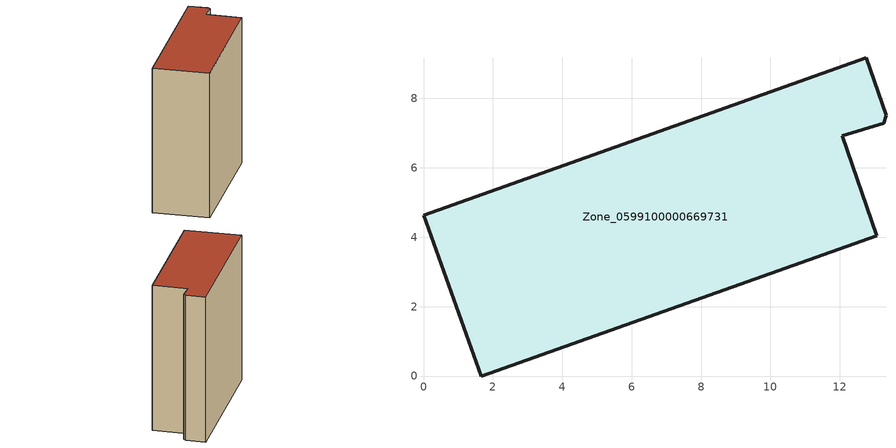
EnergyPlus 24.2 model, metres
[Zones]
Zone_0599100000669731
 floor ground (C_G): 13.06,4.04 1.66,0 0,4.63 12.77,9.17 13.33,7.51 13.26,7.29 12.07,6.93 z0
 wall outside (C_F): 12.77,9.17 0,4.63 1.66,0 13.06,4.04 12.07,6.93 13.26,7.29 13.33,7.51 12.77,9.17 z0:13.21
 roof outside (C_R): 13.33,7.51 12.77,9.17 0,4.63 1.66,0 13.06,4.04 12.07,6.93 13.26,7.29 z13.21
[BUILDING]
Pand.0599100000669731: North Axis=0; Terrain=City; Loads Convergence Tolerance Value=0.04; Temperature Convergence Tolerance Value=0.4; Solar Distribution=FullExterior; Maximum Number of Warmup Days=25; Minimum Number of Warmup Days=1
[Site:Location]
Rotterdam.The.Hague.AP_ZH_NLD Design_Conditions: Latitude=51.96; Longitude=4.45; Time Zone=1; Elevation=-4.5
[SITE:GROUNDTEMPERATURE:BUILDINGSURFACE]
18, 18, 18, 18, 18, 18, 18, 18, 18, 18, 18, 18
[MATERIAL] Thermal Absorptance=0.9; Solar Absorptance=0.7; Visible Absorptance=0.7
Name | Roughness | Thickness | Conductivity | Density | Specific Heat
G.TI.1946 | MediumSmooth | 0.15 | 1 | 540 | 1210
F.TI.1946 | Rough | 0.3 | 0.857143 | 1920 | 840
R.TI.1946 | MediumRough | 0.2 | 0.1 | 1500 | 1000
[CONSTRUCTION]
C_G: G.TI.1946
C_F: F.TI.1946
C_R: R.TI.1946
[ZONE]
Zone_0599100000669731: Type=1; Multiplier=1; Ceiling Height=Autocalculate; Volume=Autocalculate; Floor Area=autocalculate; Part of Total Floor Area=Yes
[ZONEINFILTRATION:DESIGNFLOWRATE]
Infil_Zone_0599100000669731: Zone or ZoneList or Space or SpaceList=Zone_0599100000669731; Schedule=AlwaysOn; Design Flow Rate Calculation Method=Flow/Area; Flow Rate per Floor Area=0.003; Constant Term Coefficient=1; Temperature Term Coefficient=0; Velocity Term Coefficient=0; Velocity Squared Term Coefficient=0
[HVACTEMPLATE:ZONE:IDEALLOADSAIRSYSTEM]
Zone_0599100000669731: Maximum Heating Supply Air Temperature=50; Minimum Cooling Supply Air Temperature=13; Maximum Heating Supply Air Humidity Ratio=0.0156; Minimum Cooling Supply Air Humidity Ratio=0.0077; Heating Limit=NoLimit; Cooling Limit=NoLimit; Dehumidification Control Type=ConstantSensibleHeatRatio; Cooling Sensible Heat Ratio=0.7; Dehumidification Setpoint=60; Humidification Control Type=None; Humidification Setpoint=30; Outdoor Air Method=None; Outdoor Air Flow Rate per Person=0.00944; Outdoor Air Flow Rate per Zone Floor Area=0; Outdoor Air Flow Rate per Zone=0; Demand Controlled Ventilation Type=None; Outdoor Air Economizer Type=NoEconomizer; Heat Recovery Type=None; Sensible Heat Recovery Effectiveness=0.7; Latent Heat Recovery Effectiveness=0.65
[ZONECONTROL:THERMOSTAT]
ThermostatControl_Zone_0599100000669731: Zone or ZoneList=Zone_0599100000669731; Control Type Schedule=DualSetpointControlType; Control 1=Thermostat_Zone_0599100000669731; Temperature Difference Between Cutout And Setpoint=0
[THERMOSTATSETPOINT:DUALSETPOINT]
Thermostat_Zone_0599100000669731: Heating Setpoint Temperature Schedule=HeatingSetpoint_Zone_0599100000669731; Cooling Setpoint Temperature Schedule=CoolingSetpoint_Zone_0599100000669731
[SCHEDULE:COMPACT]
HeatingSetpoint_Zone_0599100000669731: Through: 12/31, For: AllDays, Until: 24:00, 21
CoolingSetpoint_Zone_0599100000669731: Through: 12/31, For: AllDays, Until: 24:00, 24
DualSetpointControlType: Through: 12/31, For: AllDays, Until: 24:00, 4
AlwaysOn: Through: 12/31, For: AllDays, Until: 24:00, 1
